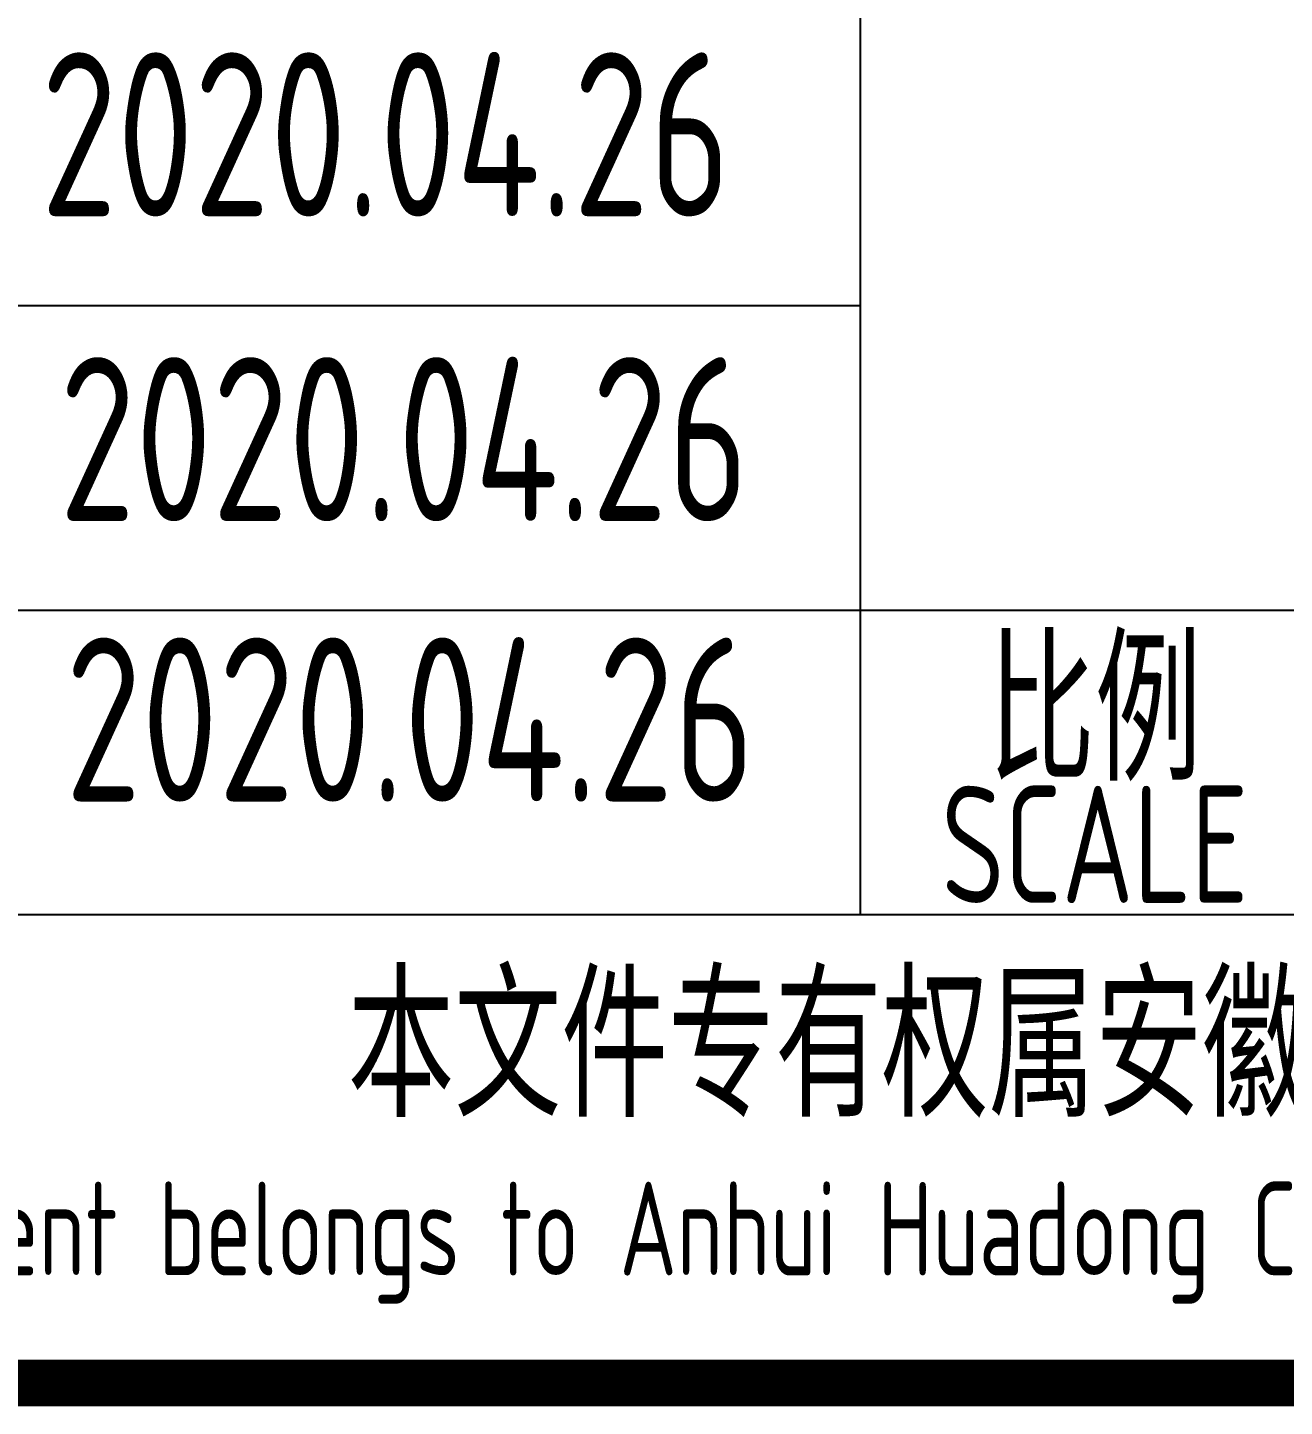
# Model space of a CAD drawing. Extents: x 6250600 to 6678662, y -692028 to -290561.
# Drawn here: x 6517387 to 6520070, y -419674 to -416730 of the extents above; entities that cross this region are included whole.
import ezdxf
from ezdxf.enums import TextEntityAlignment as Align

# ---------------------------------------------------------------- set-up
doc = ezdxf.new("R2010")
doc.units = 0
doc.header["$LTSCALE"] = 1000
doc.header["$MEASUREMENT"] = 0
doc.linetypes.add('2', pattern=[18.5, 12, -3, 0.5, -3])
doc.layers.get('0').update_dxf_attribs({"linetype": 'CONTINUOUS'})
doc.layers.add('PUB_TITLE', color=4, linetype='CONTINUOUS')
doc.styles.add('AHD', font='sceie.shx', dxfattribs={"width": 0.7, "bigfont": 'sceic.shx'})
doc.styles.add('sceie', font='sceie.shx', dxfattribs={"width": 0.7, "bigfont": 'sceic.shx'})

# ---------------------------------------------------------------- blocks, each defined once
blk = doc.blocks.new('qm')
at = {"style": 'sceie', "width": 0.8}
for p in [(-941169.6, -984626.3), (-941208.7, -985276.9), (-941182.6, -985940.5), (-941143.6, -986591.1), (-941130.5, -987189.7)]:
    blk.add_attdef('2020.04.26', text='', height=350, dxfattribs=at).set_placement(p, align=Align.MIDDLE)

msp = doc.modelspace()

# ---------------------------------------------------------------- linework, layer by layer
for p, q in [((6519165, -418623.5), (6519165, -415373.5)), ((6513665, -417323.5), (6519165, -417323.5)), ((6513665, -417973.5), (6531665, -417973.5)), ((6513665, -418623.5), (6531665, -418623.5)), ((6513665, -419623.5), (6531665, -419623.5))]:
    msp.add_line(p, q)
at = {"layer": 'PUB_TITLE', "color": 4, "const_width": 100}
msp.add_lwpolyline([(6475765, -419623.5), (6531665, -419623.5), (6531665, -379623.5), (6475765, -379623.5)], close=True, dxfattribs=at)

# ---------------------------------------------------------------- block references
at = {"color": 4, "linetype": '2'}
ref = msp.add_blockref('qm', (7459333.9, 568983), dxfattribs=at)
ref.add_attrib('2020.04.26', '2020.04.26', dxfattribs={"height": 350, "style": 'sceie', "width": 0.8}).set_placement((6518203.4, -418206.7), align=Align.MIDDLE)
ref.add_attrib('2020.04.26', '2020.04.26', dxfattribs={"height": 350, "style": 'sceie', "width": 0.8}).set_placement((6518190.4, -417608.1), align=Align.MIDDLE)
ref.add_attrib('2020.04.26', '2020.04.26', dxfattribs={"height": 350, "style": 'sceie', "width": 0.8}).set_placement((6518151.3, -416957.5), align=Align.MIDDLE)

# ---------------------------------------------------------------- texts
at = {"style": 'AHD', "width": 0.8}
for s, height, p in [('比例', 300, (6519665, -418173.5)), ('比例', 300, (6519665, -418173.5)), ('SCALE', 250, (6519665, -418473.5)), ('SCALE', 250, (6519665, -418473.5)), ('本文件专有权属安徽华东化工医药工程有限责任公司所有,未经许可不得复制或转让给第三方', 300, (6522665, -418923.5)), ('本文件专有权属安徽华东化工医药工程有限责任公司所有,未经许可不得复制或转让给第三方', 300, (6522665, -418923.5)), ('The proprietary right of this document belongs to Anhui Huadong Chemical And Medical Engineering  Co.,Ltd.  and any replication or transfer to the 3rd. side is forbidden without its permission. ', 200, (6522665, -419323.5)), ('The proprietary right of this document belongs to Anhui Huadong Chemical And Medical Engineering  Co.,Ltd.  and any replication or transfer to the 3rd. side is forbidden without its permission. ', 200, (6522665, -419323.5))]:
    msp.add_text(s, height=height, dxfattribs=at).set_placement(p, align=Align.MIDDLE)

doc.saveas('drawing.dxf')
